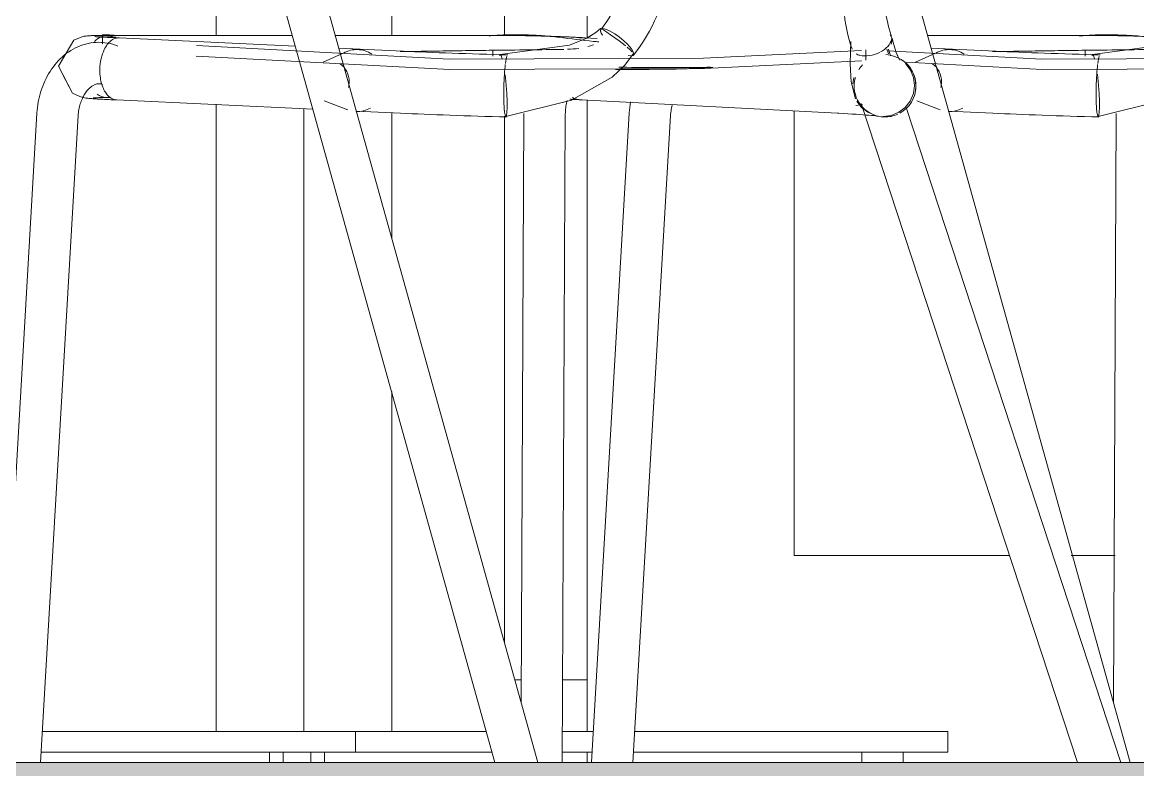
# Model space of a CAD drawing. Header units: inches. Extents: x 21386 to 98813, y -290 to 853.
# Drawn here: x 35778.2 to 35805.14, y -0.17 to 17.87 of the extents above; entities that cross this region are included whole.
import ezdxf

# ---------------------------------------------------------------- set-up
doc = ezdxf.new("R2010")
doc.units = ezdxf.units.IN
doc.header["$MEASUREMENT"] = 0
doc.linetypes.add('Grid Line 1_2_', pattern=[0.875, 0.5, -0.125, 0.125, -0.125])
for name, color, linetype, lineweight in [('A-DOOR', 31, 'Continuous', 13), ('A-FLOR', 192, 'Continuous', 13), ('A-FLOR-LEVL', 51, 'Continuous', 9), ('A-FLOR-PATT', 8, 'Continuous', 25), ('A-GLAZ-CWMG', 51, 'Continuous', 13), ('I-FURN', 30, 'Continuous', 13)]:
    doc.layers.add(name, color=color, linetype=linetype, lineweight=lineweight)

# ---------------------------------------------------------------- blocks, each defined once
blk = doc.blocks.new('Struct_Xcel_Sports Complex_rvt-4-Building Section - East_West looking South')
at = {"layer": 'A-FLOR-PATT', "lineweight": 9}
h = blk.add_hatch(dxfattribs=at)
h.set_pattern_fill('FP_59', color=256, style=0, pattern_type=2)
h.set_pattern_definition([(50, (-87914.36, 98.42), (55.0854, -4.819842), [5.76, -63.36]), (355, (-87914.36, 98.42), (-10.65569, 57.76853), [4.608, -50.688]), (100.451, (-87909.77, 98.02), (44.429468, 52.94866), [4.895, -53.848]), (46.184, (-87914.36, 113.78), (81.96444, -12.71212), [8.64, -95.04]), (96.636, (-87907.53, 112.72), (71.7815, 74.81238), [7.343, -80.772]), (351.184, (-87914.36, 113.78), (71.78195, 74.81243), [6.912, -76.032]), (21, (-87906.68, 109.94), (45.84207, -30.92146), [5.76, -63.36]), (326, (-87906.68, 109.94), (18.687064, 55.691476), [4.608, -50.688]), (71.451, (-87902.86, 107.363), (64.52891, 24.77011), [4.895, -53.848]), (37.5, (-87914.362, 98.42), (0.9338946, 25.566816), [2.534, -47.539, 2.534, -48.922, -50.88]), (37.5, (-87914.362, 98.42), (0.9338946, 25.566816), [-101.53, 2.534, -48.346]), (7.5, (-87914.362, 98.42), (20.20404, 30.291303), [2.534, -26.803, 2.534, -46.387, -19.392]), (7.5, (-87914.362, 98.42), (20.20404, 30.291303), [-78.259, 2.534, -16.858]), (327.5, (-87931.488, 98.42), (40.9977845, -1.7324026), [2.534, -16.666, 2.534, -57.37, -79.488]), (327.5, (-87931.488, 98.42), (40.9977845, -1.7324026), [-79.104, 2.534, -76.954]), (317.5, (-87939.168, 98.42), (44.788883, 7.687839), [2.534, -22.426, 2.534, -37.248, -56.448]), (317.5, (-87939.168, 98.42), (44.788883, 7.687839), [-64.742, 2.534, -53.914])])
h.paths.add_polyline_path([(-26273.39, -6), (-22066.14, -6), (-22066.14, 0), (-26273.39, 0), (-26273.39, -1.696)], flags=0)
at = {"layer": 'A-FLOR', "color": 7}
blk.add_line((-22066.14, 0), (-26273.39, 0), dxfattribs=at)
blk = doc.blocks.new('Falcon 7700 Series Pedestal Base - 36_ Square Top x 30_ - Wheelchair Height-460525-Building Section - East_West looking South')
at = {"layer": 'I-FURN', "color": 8, "lineweight": 9}
for p, q in [((-26189.906, 0.75), (-26182.332, 0.75)), ((-26182.332, 0.25), (-26182.332, 0.75)), ((-26182.332, 0.25), (-26189.935, 0.25)), ((-26184.41, 0.25), (-26184.41, 0)), ((-26183.41, 0), (-26183.41, 0.25))]:
    blk.add_line(p, q, dxfattribs=at)
blk = doc.blocks.new('HermanMiller_Collection_Air-Chair_SideChair_Arms - Arms-V158-Building Section - East_West looking South')
at = {"layer": 'I-FURN', "color": 8, "lineweight": 9}
for p, q in [((-26089.644, 0), (-26095.42, 20.719)), ((-26096.383, 20.451), (-26090.683, 0)), ((-26100.161, 17.565), (-26100.161, 17.347)), ((-26090.502, 17.552), (-26094.55, 17.551)), ((-26088.132, 17.711), (-26088.132, 17.721)), ((-26095.502, 17.296), (-26099.763, 17.496)), ((-26092.89, 17.173), (-26094.465, 17.247)), ((-26088.214, 17.48), (-26088.516, 17.496)), ((-26081.114, 17.342), (-26081.086, 17.42)), ((-26094.275, 17.157), (-26094.83, 16.908)), ((-26090.736, 17.053), (-26090.736, 17.195)), ((-26090.554, 17.091), (-26090.572, 17.066)), ((-26081.725, 16.957), (-26081.725, 17.208)), ((-26081.175, 17.109), (-26081.213, 17.224)), ((-26082.039, 16.387), (-26082.013, 16.537)), ((-26099.969, 16.052), (-26100.059, 16.052)), ((-26099.828, 15.997), (-26095.077, 15.774)), ((-26094.804, 15.972), (-26094.235, 15.754)), ((-26088.6, 15.998), (-26082.412, 15.675)), ((-26081.834, 15.909), (-26076.614, 0)), ((-26101.747, 15.676), (-26102.658, 0.011)), ((-26094.042, 15.726), (-26092.961, 15.675)), ((-26089.983, 15.65), (-26090.053, 1.459)), ((-26089.982, 15.671), (-26089.983, 15.65)), ((-26089.06, 0), (-26088.983, 15.645)), ((-26081.964, 15.858), (-26081.804, 15.885)), ((-26075.561, 0), (-26080.743, 15.793)), ((-26101.657, 0), (-26100.749, 15.618)), ((-26090.682, 0), (-26090.676, 0))]:
    blk.add_line(p, q, dxfattribs=at)
at = {"layer": 'I-FURN', "color": 8, "lineweight": 9, "flags": 128}
for points in [[(-26087.449, 19.197), (-26087.471, 19.09), (-26087.496, 18.983), (-26087.524, 18.877), (-26087.556, 18.771), (-26087.591, 18.667), (-26087.63, 18.563), (-26087.671, 18.461), (-26087.715, 18.361), (-26087.763, 18.262), (-26087.813, 18.166), (-26087.866, 18.071), (-26087.922, 17.979), (-26087.98, 17.889), (-26088.041, 17.802), (-26088.104, 17.718), (-26088.122, 17.694)], [(-26082.054, 17.218), (-26082.092, 17.332), (-26082.127, 17.448), (-26082.157, 17.567), (-26082.184, 17.688), (-26082.207, 17.812), (-26082.227, 17.937), (-26082.243, 18.064), (-26082.255, 18.192), (-26082.264, 18.322), (-26082.269, 18.453), (-26082.271, 18.585), (-26082.269, 18.719), (-26082.264, 18.853), (-26082.255, 18.987), (-26082.243, 19.122), (-26082.239, 19.161)], [(-26087.337, 17.075), (-26087.254, 17.185), (-26087.173, 17.298), (-26087.096, 17.414), (-26087.023, 17.533), (-26086.953, 17.655), (-26086.887, 17.779), (-26086.825, 17.905), (-26086.766, 18.033), (-26086.712, 18.164), (-26086.662, 18.296), (-26086.616, 18.429), (-26086.574, 18.565), (-26086.536, 18.701), (-26086.503, 18.838), (-26086.474, 18.976), (-26086.466, 19.015)], [(-26081.112, 17.551), (-26081.138, 17.631), (-26081.162, 17.714), (-26081.185, 17.8), (-26081.204, 17.889), (-26081.222, 17.981), (-26081.237, 18.076), (-26081.249, 18.174), (-26081.259, 18.274), (-26081.266, 18.376), (-26081.27, 18.48), (-26081.271, 18.585), (-26081.27, 18.692), (-26081.265, 18.801), (-26081.258, 18.91), (-26081.248, 19.02), (-26081.245, 19.052)], [(-26101.228, 16.809), (-26100.855, 17.439), (-26100.677, 17.514), (-26100.602, 17.532), (-26100.558, 17.538), (-26100.526, 17.542), (-26100.5, 17.544), (-26100.477, 17.546), (-26100.454, 17.547), (-26100.432, 17.548), (-26100.409, 17.549), (-26100.385, 17.55), (-26100.36, 17.55), (-26100.334, 17.551), (-26100.306, 17.551), (-26100.278, 17.552), (-26100.248, 17.552), (-26100.217, 17.552), (-26100.184, 17.552), (-26100.15, 17.552), (-26100.115, 17.552), (-26100.079, 17.552), (-26100.055, 17.552)], [(-26100.351, 17.526), (-26100.348, 17.526), (-26100.341, 17.526), (-26100.331, 17.525), (-26100.318, 17.523), (-26100.302, 17.522), (-26100.284, 17.521), (-26100.264, 17.52), (-26100.242, 17.518), (-26100.218, 17.517), (-26100.192, 17.515), (-26100.164, 17.514), (-26100.135, 17.512), (-26100.104, 17.51), (-26100.071, 17.509), (-26100.038, 17.507), (-26100.002, 17.506), (-26099.966, 17.504), (-26099.928, 17.502), (-26099.889, 17.501), (-26099.849, 17.499), (-26099.809, 17.498), (-26099.767, 17.496), (-26099.766, 17.496)], [(-26095.573, 17.551), (-26097.933, 17.55), (-26100.056, 17.552)], [(-26090.554, 17.091), (-26088.885, 17.316), (-26088.467, 17.486), (-26088.244, 17.627), (-26088.134, 17.72)], [(-26088.504, 17.495), (-26088.529, 17.497), (-26088.555, 17.498), (-26088.582, 17.5), (-26088.611, 17.502), (-26088.641, 17.504), (-26088.673, 17.505), (-26088.706, 17.507), (-26088.74, 17.509), (-26088.775, 17.511), (-26088.811, 17.512), (-26088.849, 17.514), (-26088.888, 17.516), (-26088.927, 17.518), (-26088.968, 17.519), (-26089.01, 17.521), (-26089.053, 17.523), (-26089.096, 17.524), (-26089.141, 17.526), (-26089.186, 17.527), (-26089.232, 17.529), (-26089.278, 17.53), (-26089.325, 17.532), (-26089.372, 17.533), (-26089.42, 17.535), (-26089.468, 17.536), (-26089.516, 17.537), (-26089.564, 17.539), (-26089.612, 17.54), (-26089.661, 17.541), (-26089.709, 17.542), (-26089.758, 17.543), (-26089.806, 17.544), (-26089.853, 17.545), (-26089.901, 17.546), (-26089.948, 17.547), (-26089.994, 17.548), (-26090.04, 17.548), (-26090.085, 17.549), (-26090.13, 17.55), (-26090.173, 17.55), (-26090.216, 17.551), (-26090.258, 17.551), (-26090.299, 17.552), (-26090.339, 17.552), (-26090.378, 17.552), (-26090.416, 17.552), (-26090.453, 17.552), (-26090.488, 17.552), (-26090.502, 17.552)], [(-26088.132, 17.721), (-26088.105, 17.711), (-26088.052, 17.681), (-26087.979, 17.633), (-26087.888, 17.57), (-26087.787, 17.498), (-26087.682, 17.42)], [(-26081.086, 17.42), (-26081.092, 17.498), (-26081.132, 17.57)], [(-26100.184, 17.385), (-26100.25, 17.387), (-26100.315, 17.385), (-26100.381, 17.38), (-26100.446, 17.371), (-26100.51, 17.359), (-26100.573, 17.343), (-26100.636, 17.325), (-26100.698, 17.303), (-26100.758, 17.278), (-26100.817, 17.25), (-26100.874, 17.22), (-26100.93, 17.187), (-26100.984, 17.152), (-26101.037, 17.114), (-26101.088, 17.074), (-26101.137, 17.031), (-26101.185, 16.987), (-26101.23, 16.941), (-26101.274, 16.893), (-26101.316, 16.843), (-26101.356, 16.791), (-26101.394, 16.738), (-26101.43, 16.684), (-26101.464, 16.628), (-26101.497, 16.571), (-26101.527, 16.513), (-26101.556, 16.453), (-26101.583, 16.393), (-26101.607, 16.332), (-26101.63, 16.269), (-26101.651, 16.206), (-26101.67, 16.143), (-26101.687, 16.078), (-26101.702, 16.013), (-26101.715, 15.948), (-26101.726, 15.882), (-26101.735, 15.815), (-26101.742, 15.749), (-26101.747, 15.682), (-26101.747, 15.676)], [(-26099.791, 17.298), (-26099.852, 17.321), (-26099.914, 17.34), (-26099.978, 17.356), (-26100.042, 17.369), (-26100.107, 17.378), (-26100.172, 17.384), (-26100.184, 17.385)], [(-26097.894, 17.307), (-26091.78, 16.983), (-26085.647, 17.005), (-26081.83, 17.193)], [(-26087.682, 17.42), (-26087.581, 17.342), (-26087.531, 17.302)], [(-26087.491, 17.27), (-26087.417, 17.207), (-26087.365, 17.159)], [(-26081.971, 16.024), (-26082.08, 16.433), (-26082.101, 16.858), (-26082.094, 17.166), (-26082.082, 17.406)], [(-26080.901, 16.955), (-26080.911, 16.971), (-26080.95, 17.046), (-26080.988, 17.139), (-26081.049, 17.328), (-26081.089, 17.486)], [(-26097.898, 17.056), (-26091.77, 16.732), (-26085.622, 16.755), (-26081.829, 16.943)], [(-26092.89, 17.173), (-26092.758, 17.167), (-26092.621, 17.161), (-26092.48, 17.155), (-26092.334, 17.149), (-26092.185, 17.143), (-26092.032, 17.137), (-26091.875, 17.132), (-26091.716, 17.126), (-26091.553, 17.12), (-26091.388, 17.115), (-26091.221, 17.109), (-26091.052, 17.104), (-26090.88, 17.098), (-26090.708, 17.093), (-26090.534, 17.088), (-26090.374, 17.084)], [(-26090.506, 16.991), (-26090.531, 17.066), (-26090.554, 17.091)], [(-26090.423, 15.597), (-26088.834, 15.991), (-26087.851, 16.544), (-26087.549, 16.833), (-26087.334, 17.12)], [(-26081.056, 17.056), (-26081.129, 17.074), (-26081.186, 17.084), (-26081.239, 17.092)], [(-26101.228, 16.809), (-26100.886, 16.16), (-26100.712, 16.077), (-26100.638, 16.056), (-26100.594, 16.047), (-26100.563, 16.042), (-26100.538, 16.038), (-26100.514, 16.035), (-26100.492, 16.033), (-26100.469, 16.031), (-26100.446, 16.029), (-26100.422, 16.027), (-26100.398, 16.025), (-26100.371, 16.023), (-26100.344, 16.022), (-26100.316, 16.02), (-26100.286, 16.018), (-26100.255, 16.016), (-26100.222, 16.014), (-26100.188, 16.013), (-26100.153, 16.011), (-26100.117, 16.009), (-26100.08, 16.008), (-26100.041, 16.006), (-26100.001, 16.004), (-26099.961, 16.002), (-26099.919, 16.001), (-26099.877, 15.999), (-26099.833, 15.998), (-26099.826, 15.997)], [(-26080.762, 16.872), (-26080.645, 16.717), (-26080.572, 16.537), (-26080.548, 16.344)], [(-26090.411, 16.344), (-26090.43, 16.537), (-26090.44, 16.616)], [(-26100.749, 15.618), (-26100.746, 15.655), (-26100.743, 15.692), (-26100.738, 15.729), (-26100.732, 15.765), (-26100.725, 15.801), (-26100.717, 15.836), (-26100.708, 15.871), (-26100.698, 15.905), (-26100.687, 15.938), (-26100.675, 15.97), (-26100.663, 16.002), (-26100.649, 16.032), (-26100.635, 16.061), (-26100.62, 16.09), (-26100.605, 16.117), (-26100.589, 16.142), (-26100.573, 16.167), (-26100.557, 16.19), (-26100.54, 16.212), (-26100.523, 16.233), (-26100.505, 16.252), (-26100.488, 16.269), (-26100.471, 16.286), (-26100.454, 16.3), (-26100.437, 16.314), (-26100.42, 16.326), (-26100.403, 16.337), (-26100.387, 16.347), (-26100.372, 16.355), (-26100.356, 16.362), (-26100.342, 16.368), (-26100.327, 16.373), (-26100.314, 16.378), (-26100.3, 16.381), (-26100.287, 16.383), (-26100.274, 16.385), (-26100.262, 16.386), (-26100.25, 16.387), (-26100.238, 16.386), (-26100.237, 16.386)], [(-26100.237, 16.386), (-26100.225, 16.385), (-26100.212, 16.384), (-26100.2, 16.381), (-26100.188, 16.378), (-26100.175, 16.375), (-26100.162, 16.37), (-26100.16, 16.369)], [(-26090.424, 15.597), (-26090.406, 15.622), (-26090.393, 15.697), (-26090.387, 15.816), (-26090.389, 15.97), (-26090.396, 16.151), (-26090.411, 16.344)], [(-26080.548, 16.344), (-26080.576, 16.151), (-26080.652, 15.97), (-26080.772, 15.816), (-26080.927, 15.697), (-26081.108, 15.622), (-26081.301, 15.597)], [(-26100.387, 16.048), (-26100.385, 16.049), (-26100.378, 16.049), (-26100.368, 16.049), (-26100.355, 16.05), (-26100.339, 16.05), (-26100.321, 16.051), (-26100.3, 16.051), (-26100.278, 16.051), (-26100.254, 16.052), (-26100.228, 16.052), (-26100.2, 16.052), (-26100.171, 16.052), (-26100.14, 16.052), (-26100.107, 16.052), (-26100.073, 16.052), (-26100.06, 16.052)], [(-26088.938, 15.986), (-26088.947, 15.952), (-26088.955, 15.918), (-26088.961, 15.882), (-26088.967, 15.846), (-26088.972, 15.809), (-26088.976, 15.772), (-26088.979, 15.734), (-26088.982, 15.696), (-26088.983, 15.658), (-26088.983, 15.645)], [(-26088.613, 15.999), (-26088.63, 16), (-26088.65, 16.001), (-26088.671, 16.003), (-26088.695, 16.004), (-26088.72, 16.006), (-26088.747, 16.007), (-26088.776, 16.009), (-26088.806, 16.01), (-26088.838, 16.012), (-26088.872, 16.014)], [(-26081.494, 15.622), (-26081.673, 15.697), (-26081.826, 15.816), (-26081.944, 15.97)], [(-26092.961, 15.675), (-26092.826, 15.669), (-26092.686, 15.663), (-26092.543, 15.657), (-26092.395, 15.65), (-26092.244, 15.644), (-26092.089, 15.638), (-26091.93, 15.633), (-26091.769, 15.627), (-26091.605, 15.621), (-26091.438, 15.615), (-26091.269, 15.61), (-26091.098, 15.604), (-26090.925, 15.599), (-26090.751, 15.594), (-26090.576, 15.589), (-26090.415, 15.585)], [(-26081.426, 15.604), (-26081.435, 15.605), (-26081.458, 15.608), (-26081.492, 15.612), (-26081.536, 15.617), (-26081.588, 15.622), (-26081.648, 15.627), (-26081.716, 15.632), (-26081.79, 15.638), (-26081.872, 15.644), (-26081.96, 15.649), (-26082.054, 15.655), (-26082.155, 15.661), (-26082.261, 15.667), (-26082.373, 15.673), (-26082.412, 15.675)]]:
    blk.add_lwpolyline(points, dxfattribs=at)
at = {"layer": 'I-FURN', "color": 8, "lineweight": 9}
for centre, major_axis, ratio, start_param, end_param in [((-26087.73, 17.385), (-0.393, 0.31), 0.26753, 5.651962, 6.960959), ((-26087.73, 17.385), (-0.393, 0.31), 0.26753, 4.081166, 5.651962), ((-26081.583, 17.385), (0.471, 0.167), 0.596783, 6.229363, 6.283185), ((-26083.757, 101.858), (0, 84.692), 0.707107, 3.05175, 3.065619), ((-26087.73, 17.385), (-0.393, 0.31), 0.26753, 2.51037, 4.081166), ((-26081.583, 17.385), (0.471, 0.167), 0.596783, 4.962112, 5.443965), ((-26081.583, 17.385), (0.471, 0.167), 0.596783, 5.443965, 5.967563), ((-26094.015, 16.463), (-0.021, 0.75), 0.90616, 6.224803, 6.748402), ((-26094.015, 16.463), (-0.021, 0.75), 0.90616, 5.701205, 6.224803), ((-26090.395, 16.334), (0.02, 0.75), 0.096081, 0.286594, 0.768007), ((-26081.583, 17.385), (0.471, 0.167), 0.596783, 3.611369, 3.873168), ((-26081.583, 17.385), (0.471, 0.167), 0.596783, 3.873168, 4.920366), ((-26081.259, 16.334), (0.202, 0.722), 0.995009, 4.962286, 6.283185), ((-26094.657, 16.444), (-0.014, 0.5), 0.90616, 4.654007, 5.701205), ((-26090.395, 16.334), (0.02, 0.75), 0.096081, 0.810193, 1.595591), ((-26081.259, 16.334), (0.202, 0.722), 0.995009, 1.097267, 1.297094), ((-26081.259, 16.334), (0.202, 0.722), 0.995009, 1.568307, 1.820693), ((-26094.657, 16.444), (-0.014, 0.5), 0.90616, 4.392208, 4.654007), ((-26090.395, 16.334), (0.02, 0.75), 0.096081, 1.595591, 3.166388), ((-26081.259, 16.334), (0.202, 0.722), 0.995009, 1.820693, 3.391489), ((-26081.259, 16.334), (0.202, 0.722), 0.995009, 3.915088, 4.962286), ((-26094.015, 16.463), (-0.021, 0.75), 0.90616, 3.083211, 3.34501), ((-26094.015, 16.463), (-0.021, 0.75), 0.90616, 3.358196, 3.60681), ((-26081.259, 16.334), (0.202, 0.722), 0.995009, 3.391489, 3.840767), ((-26090.395, 16.334), (0.02, 0.75), 0.096081, 3.166388, 3.428187)]:
    blk.add_ellipse(centre, major_axis=major_axis, ratio=ratio, start_param=start_param, end_param=end_param, dxfattribs=at)
for points in [[(-26100.356, 17.405), (-26100.311, 17.455), (-26100.208, 17.532), (-26100.095, 17.555), (-26100.039, 17.552)], [(-26099.745, 17.55), (-26099.842, 17.557), (-26100.009, 17.568), (-26100.154, 17.572), (-26100.175, 17.562), (-26100.071, 17.541), (-26099.927, 17.521), (-26099.84, 17.51)], [(-26100.039, 17.552), (-26100.001, 17.55), (-26099.964, 17.541), (-26099.927, 17.527)], [(-26090.76, 17.548), (-26090.781, 17.546), (-26090.802, 17.545), (-26090.823, 17.543)], [(-26088.54, 17.496), (-26088.571, 17.497), (-26088.602, 17.494), (-26088.633, 17.489)], [(-26088.44, 17.286), (-26088.394, 17.297), (-26088.348, 17.311), (-26088.302, 17.326)], [(-26088.172, 17.396), (-26088.216, 17.401), (-26088.259, 17.405), (-26088.303, 17.41)], [(-26088.928, 17.218), (-26088.836, 17.222), (-26088.744, 17.228), (-26088.654, 17.241)], [(-26087.693, 16.784), (-26087.623, 16.785), (-26087.559, 16.784), (-26087.505, 16.784)], [(-26087.505, 16.784), (-26087.187, 16.779), (-26086.552, 16.774), (-26085.917, 16.779), (-26085.6, 16.783)], [(-26085.6, 16.783), (-26085.549, 16.784), (-26085.464, 16.784), (-26085.406, 16.782), (-26085.426, 16.777), (-26085.52, 16.771), (-26085.676, 16.763), (-26085.877, 16.755), (-26086.097, 16.748), (-26086.311, 16.742), (-26086.432, 16.74), (-26086.484, 16.739)], [(-26100.076, 16.053), (-26100.15, 16.057), (-26100.225, 16.086), (-26100.292, 16.138)], [(-26100.059, 16.052), (-26100.065, 16.052), (-26100.07, 16.052), (-26100.076, 16.053)]]:
    blk.add_open_spline(points, degree=3, dxfattribs=at)
for points, knots in [([(-26089.13, 17.508), (-26089.26, 17.525), (-26089.588, 17.553), (-26090.095, 17.571), (-26090.499, 17.566), (-26090.684, 17.555), (-26090.76, 17.548)], [-1, -1, -1, -1, -0.7, -0.4, -0.2, 0, 0, 0, 0]), ([(-26099.777, 17.496), (-26099.839, 17.495), (-26099.968, 17.444), (-26100.116, 17.246), (-26100.203, 16.995), (-26100.224, 16.826), (-26100.226, 16.742)], [0, 0, 0, 0, 0.285714, 0.571429, 0.785714, 1, 1, 1, 1]), ([(-26092.972, 17.162), (-26092.855, 17.164), (-26092.549, 17.169), (-26092.025, 17.177), (-26091.395, 17.186), (-26090.957, 17.192), (-26090.736, 17.195)], [-0.9122223, -0.9122223, -0.9122223, -0.9122223, -0.75, -0.5, -0.25, 0, 0, 0, 0]), ([(-26090.736, 17.195), (-26090.451, 17.198), (-26089.878, 17.205), (-26089.301, 17.212), (-26089.015, 17.215)], [-1, -1, -1, -1, -0.5, -0.0039032, -0.0039032, -0.0039032, -0.0039032]), ([(-26100.226, 16.742), (-26100.229, 16.629), (-26100.204, 16.404), (-26100.095, 16.158), (-26099.955, 16.023), (-26099.861, 15.997), (-26099.814, 15.997)], [0, 0, 0, 0, 0.285714, 0.571429, 0.785714, 1, 1, 1, 1]), ([(-26086.484, 16.739), (-26086.801, 16.735), (-26087.229, 16.732), (-26087.657, 16.733), (-26087.768, 16.733)], [-1, -1, -1, -1, -0.5, -0.3259652, -0.3259652, -0.3259652, -0.3259652]), ([(-26088.806, 16.05), (-26088.785, 16.04), (-26088.711, 16.01), (-26088.632, 15.998), (-26088.577, 15.997)], [0.7641359, 0.7641359, 0.7641359, 0.7641359, 0.8333333, 1, 1, 1, 1])]:
    blk.add_open_spline(points, degree=3, knots=knots, dxfattribs=at)
blk = doc.blocks.new('HermanMiller_Collection_Air-Chair_SideChair_Arms - Arms-V160-Building Section - East_West looking South')
at = {"layer": 'I-FURN', "color": 8, "lineweight": 9}
for p, q in [((-26078.344, 27.627), (-26078.342, 27.605)), ((-26087.003, 27.238), (-26087.147, 27.228)), ((-26095.638, 27.021), (-26095.783, 27)), ((-26088.577, 27.102), (-26088.783, 27.08)), ((-26093.907, 26.363), (-26093.562, 26.423)), ((-26086.63, 24.655), (-26086.655, 24.529)), ((-26080.944, 22.717), (-26080.748, 24.256)), ((-26080.724, 24.353), (-26080.741, 24.228)), ((-26096.675, 24.042), (-26096.652, 24.025)), ((-26096.173, 22.742), (-26096.652, 24.025)), ((-26097.59, 23.678), (-26097.109, 22.392)), ((-26097.567, 23.661), (-26097.59, 23.678)), ((-26081.152, 20.671), (-26080.958, 22.606)), ((-26100.161, 17.563), (-26100.161, 17.459)), ((-26095.573, 17.551), (-26097.891, 17.55)), ((-26092.841, 17.552), (-26094.55, 17.551)), ((-26088.132, 17.721), (-26088.132, 17.711)), ((-26088.105, 17.711), (-26088.132, 17.721)), ((-26081.112, 17.551), (-26081.138, 17.631)), ((-26081.086, 17.42), (-26081.114, 17.342)), ((-26081.056, 17.056), (-26081.129, 17.074)), ((-26080.645, 16.717), (-26080.736, 16.844)), ((-26090.423, 15.597), (-26090.063, 15.686)), ((-26089.982, 15.671), (-26089.983, 15.65)), ((-26081.964, 15.858), (-26081.855, 15.877)), ((-26090.406, 15.622), (-26090.424, 15.597)), ((-26090.683, 0), (-26090.682, 0))]:
    blk.add_line(p, q, dxfattribs=at)
at = {"layer": 'I-FURN', "color": 8, "lineweight": 9, "flags": 128}
for points in [[(-26079.257, 28.25), (-26079.725, 28.28), (-26080.222, 28.306), (-26080.747, 28.326), (-26081.297, 28.34), (-26081.874, 28.35), (-26082.476, 28.353), (-26083.102, 28.352), (-26083.75, 28.345), (-26084.421, 28.332), (-26085.114, 28.314), (-26085.826, 28.291), (-26086.557, 28.263), (-26086.834, 28.251)], [(-26094.08, 27.348), (-26093.729, 27.409), (-26093.371, 27.468), (-26093.006, 27.527), (-26092.634, 27.585), (-26092.256, 27.642), (-26091.874, 27.698), (-26091.486, 27.753), (-26091.095, 27.806), (-26090.7, 27.858), (-26090.302, 27.909), (-26089.902, 27.958), (-26089.501, 28.005), (-26089.098, 28.051), (-26088.959, 28.066)], [(-26086.835, 28.251), (-26087.031, 28.238), (-26087.229, 28.224), (-26087.43, 28.209), (-26087.633, 28.193), (-26087.838, 28.176), (-26088.045, 28.158), (-26088.254, 28.139), (-26088.463, 28.118), (-26088.673, 28.097), (-26088.883, 28.075)], [(-26078.344, 27.627), (-26078.4, 27.817), (-26078.494, 27.954), (-26078.593, 28.041), (-26078.684, 28.098), (-26078.77, 28.137), (-26078.852, 28.167), (-26078.936, 28.191), (-26079.022, 28.211), (-26079.111, 28.228)], [(-26078.342, 27.605), (-26078.364, 27.389), (-26078.439, 27.218), (-26078.534, 27.092), (-26078.636, 26.996), (-26078.744, 26.915), (-26078.859, 26.843), (-26078.983, 26.776), (-26079.118, 26.712), (-26079.265, 26.648), (-26079.424, 26.586), (-26079.596, 26.523), (-26079.781, 26.461), (-26079.857, 26.437)], [(-26095.739, 27.012), (-26095.558, 27.054), (-26095.369, 27.096), (-26095.174, 27.138), (-26094.971, 27.18), (-26094.762, 27.222), (-26094.546, 27.263), (-26094.324, 27.304), (-26094.097, 27.345), (-26094.08, 27.348)], [(-26087.183, 27.225), (-26087.361, 27.212), (-26087.533, 27.198)], [(-26095.783, 27), (-26095.95, 26.968), (-26096.115, 26.926), (-26096.278, 26.874)], [(-26089.275, 27.025), (-26088.987, 27.057), (-26088.85, 27.072)], [(-26087.559, 27.196), (-26087.76, 27.179), (-26087.962, 27.162), (-26088.166, 27.143)], [(-26086.978, 26.991), (-26086.931, 26.918), (-26086.885, 26.842)], [(-26096.306, 26.864), (-26096.439, 26.814), (-26096.596, 26.744), (-26096.75, 26.666), (-26096.878, 26.592)], [(-26092.764, 26.553), (-26092.482, 26.597), (-26092.11, 26.653), (-26091.92, 26.681)], [(-26090.962, 26.815), (-26090.571, 26.867), (-26090.212, 26.912)], [(-26097.008, 26.504), (-26097.069, 26.455), (-26097.128, 26.402), (-26097.185, 26.348), (-26097.239, 26.29), (-26097.29, 26.23), (-26097.339, 26.167), (-26097.385, 26.102), (-26097.429, 26.036), (-26097.47, 25.967), (-26097.508, 25.896), (-26097.544, 25.824), (-26097.577, 25.75), (-26097.608, 25.675), (-26097.636, 25.598), (-26097.661, 25.52), (-26097.684, 25.441), (-26097.704, 25.361), (-26097.722, 25.28), (-26097.737, 25.197), (-26097.75, 25.115), (-26097.76, 25.031), (-26097.768, 24.947), (-26097.773, 24.863), (-26097.776, 24.778), (-26097.777, 24.693), (-26097.774, 24.607), (-26097.77, 24.522), (-26097.763, 24.437), (-26097.754, 24.352), (-26097.742, 24.267), (-26097.728, 24.182), (-26097.711, 24.098), (-26097.692, 24.015), (-26097.671, 23.932), (-26097.647, 23.85), (-26097.622, 23.768), (-26097.594, 23.688), (-26097.59, 23.678)], [(-26095.443, 26.054), (-26095.335, 26.079), (-26095.155, 26.119), (-26094.967, 26.16), (-26094.772, 26.2), (-26094.57, 26.24), (-26094.361, 26.281), (-26094.145, 26.321), (-26093.924, 26.36)], [(-26086.668, 26.299), (-26086.642, 26.196), (-26086.619, 26.091), (-26086.6, 25.982), (-26086.584, 25.87), (-26086.572, 25.756), (-26086.564, 25.64), (-26086.559, 25.521), (-26086.558, 25.401), (-26086.56, 25.279), (-26086.567, 25.156), (-26086.577, 25.032)], [(-26079.921, 26.371), (-26079.991, 26.27), (-26080.06, 26.164), (-26080.126, 26.056), (-26080.189, 25.944), (-26080.25, 25.831), (-26080.308, 25.715), (-26080.362, 25.597), (-26080.414, 25.477), (-26080.462, 25.355), (-26080.508, 25.233), (-26080.549, 25.109), (-26080.58, 25.009)], [(-26096.652, 24.025), (-26096.671, 24.078), (-26096.688, 24.132), (-26096.704, 24.186), (-26096.718, 24.242), (-26096.731, 24.298), (-26096.742, 24.354), (-26096.752, 24.411), (-26096.76, 24.468), (-26096.767, 24.525), (-26096.772, 24.582), (-26096.775, 24.639), (-26096.777, 24.696), (-26096.777, 24.752), (-26096.775, 24.808), (-26096.772, 24.863), (-26096.767, 24.917), (-26096.76, 24.971), (-26096.753, 25.023), (-26096.743, 25.074), (-26096.733, 25.124), (-26096.72, 25.173), (-26096.707, 25.22), (-26096.692, 25.266), (-26096.676, 25.31), (-26096.66, 25.352), (-26096.642, 25.393), (-26096.623, 25.431), (-26096.603, 25.468), (-26096.583, 25.502), (-26096.562, 25.535), (-26096.54, 25.565), (-26096.519, 25.594), (-26096.496, 25.62), (-26096.474, 25.644), (-26096.452, 25.666), (-26096.429, 25.686), (-26096.407, 25.704), (-26096.384, 25.721), (-26096.362, 25.735)], [(-26086.68, 24.486), (-26087.023, 22.535), (-26087.282, 20.78)], [(-26096.652, 24.025), (-26096.652, 24.024), (-26096.661, 23.995)], [(-26097.59, 23.678), (-26097.59, 23.679), (-26097.581, 23.708)], [(-26095.409, 20.698), (-26095.629, 21.355), (-26095.868, 22.009), (-26096.126, 22.66), (-26096.195, 22.826)], [(-26087.282, 20.78), (-26087.371, 20.034), (-26087.44, 19.284), (-26087.454, 19.086)], [(-26081.237, 19.041), (-26081.212, 19.763), (-26081.167, 20.482), (-26081.152, 20.671)], [(-26087.449, 19.197), (-26087.471, 19.09), (-26087.496, 18.983), (-26087.524, 18.877), (-26087.533, 18.848)], [(-26081.204, 17.889), (-26081.222, 17.981), (-26081.237, 18.076), (-26081.249, 18.174), (-26081.259, 18.274), (-26081.266, 18.376), (-26081.27, 18.48), (-26081.271, 18.585), (-26081.27, 18.692), (-26081.265, 18.801), (-26081.258, 18.91), (-26081.248, 19.02), (-26081.245, 19.052)], [(-26087.556, 18.771), (-26087.591, 18.667), (-26087.63, 18.563), (-26087.671, 18.461), (-26087.715, 18.361), (-26087.763, 18.262), (-26087.813, 18.166), (-26087.866, 18.071), (-26087.922, 17.979), (-26087.98, 17.889), (-26088.041, 17.802), (-26088.104, 17.718), (-26088.122, 17.694)], [(-26101.228, 16.809), (-26100.855, 17.439), (-26100.677, 17.514), (-26100.602, 17.532), (-26100.558, 17.538), (-26100.526, 17.542), (-26100.5, 17.544), (-26100.477, 17.546), (-26100.454, 17.547), (-26100.432, 17.548), (-26100.409, 17.549), (-26100.385, 17.55), (-26100.36, 17.55), (-26100.334, 17.551), (-26100.306, 17.551), (-26100.278, 17.552), (-26100.248, 17.552), (-26100.217, 17.552), (-26100.184, 17.552), (-26100.15, 17.552), (-26100.115, 17.552), (-26100.105, 17.552)], [(-26100.351, 17.526), (-26100.348, 17.526), (-26100.341, 17.526), (-26100.331, 17.525), (-26100.318, 17.523), (-26100.302, 17.522), (-26100.284, 17.521), (-26100.264, 17.52), (-26100.242, 17.518)], [(-26088.555, 17.498), (-26088.583, 17.5), (-26088.611, 17.502), (-26088.642, 17.504), (-26088.673, 17.505), (-26088.706, 17.507), (-26088.74, 17.509), (-26088.775, 17.511), (-26088.811, 17.512), (-26088.849, 17.514), (-26088.888, 17.516), (-26088.928, 17.518), (-26088.968, 17.519), (-26089.01, 17.521), (-26089.053, 17.523), (-26089.097, 17.524), (-26089.141, 17.526), (-26089.186, 17.527), (-26089.232, 17.529), (-26089.278, 17.53), (-26089.325, 17.532), (-26089.372, 17.533), (-26089.42, 17.535), (-26089.468, 17.536), (-26089.516, 17.537), (-26089.564, 17.539), (-26089.613, 17.54), (-26089.661, 17.541), (-26089.709, 17.542), (-26089.758, 17.543), (-26089.806, 17.544), (-26089.853, 17.545), (-26089.901, 17.546), (-26089.948, 17.547)], [(-26088.458, 17.492), (-26088.244, 17.627), (-26088.134, 17.72)], [(-26081.132, 17.57), (-26081.092, 17.498), (-26081.086, 17.42)], [(-26080.953, 17.053), (-26080.988, 17.139), (-26081.049, 17.328), (-26081.089, 17.486)], [(-26101.088, 17.074), (-26101.137, 17.031), (-26101.185, 16.987), (-26101.23, 16.941), (-26101.274, 16.893), (-26101.316, 16.843), (-26101.356, 16.791), (-26101.394, 16.738), (-26101.43, 16.684), (-26101.464, 16.628), (-26101.497, 16.571), (-26101.527, 16.513), (-26101.556, 16.453), (-26101.583, 16.393), (-26101.607, 16.332), (-26101.63, 16.269), (-26101.651, 16.206), (-26101.67, 16.143), (-26101.687, 16.078), (-26101.702, 16.013), (-26101.715, 15.948), (-26101.726, 15.882), (-26101.735, 15.815), (-26101.742, 15.749), (-26101.747, 15.682), (-26101.747, 15.676)], [(-26101.126, 16.615), (-26100.886, 16.16), (-26100.712, 16.077), (-26100.638, 16.056), (-26100.594, 16.047), (-26100.563, 16.042), (-26100.538, 16.038), (-26100.514, 16.035), (-26100.492, 16.033), (-26100.469, 16.031), (-26100.446, 16.029), (-26100.422, 16.027), (-26100.398, 16.025), (-26100.371, 16.023), (-26100.344, 16.022), (-26100.316, 16.02), (-26100.286, 16.018), (-26100.255, 16.016), (-26100.222, 16.014), (-26100.188, 16.013), (-26100.153, 16.011), (-26100.117, 16.009), (-26100.08, 16.008), (-26100.041, 16.006), (-26100.001, 16.004), (-26099.961, 16.002), (-26099.919, 16.001)], [(-26100.749, 15.618), (-26100.746, 15.655), (-26100.743, 15.692), (-26100.738, 15.729), (-26100.732, 15.765), (-26100.725, 15.801), (-26100.717, 15.836), (-26100.708, 15.871), (-26100.698, 15.905), (-26100.687, 15.938), (-26100.675, 15.97), (-26100.663, 16.002), (-26100.649, 16.032), (-26100.635, 16.061), (-26100.62, 16.09), (-26100.605, 16.117), (-26100.589, 16.142), (-26100.573, 16.167), (-26100.557, 16.19)], [(-26100.387, 16.048), (-26100.385, 16.049), (-26100.378, 16.049), (-26100.368, 16.049), (-26100.355, 16.05), (-26100.339, 16.05), (-26100.321, 16.051), (-26100.3, 16.051), (-26100.278, 16.051), (-26100.254, 16.052), (-26100.228, 16.052), (-26100.2, 16.052), (-26100.171, 16.052), (-26100.14, 16.052), (-26100.107, 16.052)], [(-26089.05, 15.938), (-26088.834, 15.991), (-26088.812, 16.004)], [(-26088.938, 15.986), (-26088.947, 15.952), (-26088.955, 15.918), (-26088.961, 15.882), (-26088.967, 15.846), (-26088.972, 15.809), (-26088.976, 15.772), (-26088.979, 15.734), (-26088.982, 15.696), (-26088.983, 15.658), (-26088.983, 15.645)], [(-26088.748, 16.007), (-26088.776, 16.009), (-26088.807, 16.01), (-26088.839, 16.012), (-26088.872, 16.014)], [(-26088.63, 16), (-26088.631, 16), (-26088.65, 16.001), (-26088.672, 16.003), (-26088.69, 16.004)], [(-26092.961, 15.675), (-26092.826, 15.669), (-26092.686, 15.663), (-26092.543, 15.657), (-26092.395, 15.65), (-26092.244, 15.644), (-26092.089, 15.638), (-26091.93, 15.633), (-26091.769, 15.627), (-26091.605, 15.621), (-26091.438, 15.615), (-26091.269, 15.61), (-26091.098, 15.604), (-26090.925, 15.599), (-26090.751, 15.594), (-26090.576, 15.589), (-26090.415, 15.585)], [(-26081.716, 15.632), (-26081.79, 15.638), (-26081.872, 15.644), (-26081.96, 15.649), (-26082.054, 15.655), (-26082.155, 15.661), (-26082.261, 15.667), (-26082.373, 15.673)]]:
    blk.add_lwpolyline(points, dxfattribs=at)
at = {"layer": 'I-FURN', "color": 8, "lineweight": 9}
for centre, major_axis, ratio, start_param, end_param in [((-26087.079, 27.793), (0.282, 0.413), 0.716528, 0.447546, 0.709345), ((-26079.102, 27.793), (-0.241, 0.438), 0.575844, 5.968793, 6.230592), ((-26095.623, 26.525), (-0.116, 0.486), 0.74611, 0, 0.096646), ((-26095.581, 26.524), (-0.057, 0.497), 0.711436, 3.176288, 3.438088), ((-26086.189, 24.392), (-0.491, 0.093), 0.137076, 6.030341, 6.283185), ((-26081.237, 24.285), (-0.497, 0.057), 0.234229, 3.141593, 3.144319), ((-26096.656, 22.632), (0.461, 0.194), 0.144221, 6.220526, 6.482325), ((-26096.641, 22.567), (0.468, 0.175), 0.191458, 3.129558, 3.141593), ((-26081.737, 19.052), (-0.5, 0.01), 0.069551, 3.143411, 3.405211), ((-26081.737, 19.052), (-0.5, 0.01), 0.069551, 2.881612, 3.141593), ((-26081.742, 19.106), (-0.497, 0.055), 0.180952, 3.012775, 3.274575), ((-26087.73, 17.385), (-0.393, 0.31), 0.26753, 0.154175, 0.415975), ((-26081.583, 17.385), (0.471, 0.167), 0.596783, 6.229363, 6.283185), ((-26081.259, 16.334), (0.202, 0.722), 0.995009, 4.962286, 6.009483), ((-26081.259, 16.334), (0.202, 0.722), 0.995009, 4.438687, 4.962286), ((-26090.395, 16.334), (0.02, 0.75), 0.096081, 2.904588, 3.166388), ((-26090.395, 16.334), (0.02, 0.75), 0.096081, 3.166388, 3.428187)]:
    blk.add_ellipse(centre, major_axis=major_axis, ratio=ratio, start_param=start_param, end_param=end_param, dxfattribs=at)
for points in [[(-26086.835, 28.251), (-26086.835, 28.251), (-26086.834, 28.251), (-26086.834, 28.251)], [(-26079.351, 28.245), (-26079.32, 28.25), (-26079.288, 28.252), (-26079.256, 28.25)], [(-26090.487, 17.566), (-26090.383, 17.569), (-26090.153, 17.572), (-26089.779, 17.562), (-26089.419, 17.541), (-26089.216, 17.521), (-26089.13, 17.51)], [(-26088.63, 17.489), (-26088.6, 17.494), (-26088.57, 17.496), (-26088.54, 17.496)], [(-26088.717, 16.017), (-26088.751, 16.027), (-26088.785, 16.04), (-26088.818, 16.056)], [(-26088.63, 16), (-26088.634, 16.001), (-26088.639, 16.001), (-26088.643, 16.002)]]:
    blk.add_open_spline(points, degree=3, dxfattribs=at)
blk.add_open_spline([(-26100.154, 17.558), (-26100.168, 17.563), (-26100.153, 17.57), (-26100.023, 17.567), (-26099.876, 17.557), (-26099.808, 17.552)], degree=3, knots=[-0.6, -0.6, -0.6, -0.6, -0.4, -0.2, -0.0471349, -0.0471349, -0.0471349, -0.0471349], dxfattribs=at)
blk = doc.blocks.new('Falcon 7700 Series Pedestal Base - 36_ Square Top x 30_ - Wheelchair Height-V165-Building Section - East_West looking South')
at = {"layer": 'I-FURN', "color": 8, "lineweight": 9}
for p, q in [((-26093.176, 17.548), (-26093.176, 26.484)), ((-26097.419, 17.542), (-26097.419, 23.264)), ((-26097.419, 0.75), (-26097.419, 15.896)), ((-26095.297, 15.785), (-26095.297, 0.75)), ((-26093.176, 12.667), (-26093.176, 15.686)), ((-26093.176, 0.75), (-26093.176, 8.96)), ((-26094.049, 0.75), (-26090.89, 0.75)), ((-26089.057, 0.75), (-26088.304, 0.75)), ((-26087.315, 0.75), (-26079.741, 0.75)), ((-26079.741, 0.25), (-26079.741, 0.75)), ((-26095.797, 0.25), (-26095.797, 0)), ((-26095.797, 0.25), (-26095.797, 0)), ((-26094.797, 0), (-26094.797, 0.25)), ((-26094.797, 0), (-26094.797, 0.25)), ((-26090.751, 0.25), (-26094.049, 0.25)), ((-26088.334, 0.25), (-26089.06, 0.25)), ((-26079.741, 0.25), (-26087.344, 0.25)), ((-26081.819, 0.25), (-26081.819, 0)), ((-26080.819, 0), (-26080.819, 0.25))]:
    blk.add_line(p, q, dxfattribs=at)
blk = doc.blocks.new('HermanMiller_Collection_Air-Chair_SideChair_Arms - Arms-V166-Building Section - East_West looking South')
at = {"layer": 'I-FURN', "color": 8, "lineweight": 9}
for p, q in [((-26075.336, 0), (-26081.111, 20.719)), ((-26076.193, 17.552), (-26080.241, 17.551)), ((-26078.582, 17.173), (-26080.157, 17.247)), ((-26081.175, 17.224), (-26081.13, 17.061)), ((-26079.966, 17.157), (-26080.522, 16.908)), ((-26076.427, 17.053), (-26076.427, 17.195)), ((-26076.245, 17.091), (-26076.263, 17.066)), ((-26080.495, 15.972), (-26079.927, 15.754)), ((-26087.439, 15.676), (-26088.349, 0.011)), ((-26079.733, 15.726), (-26078.652, 15.675)), ((-26075.674, 15.65), (-26075.744, 1.459)), ((-26075.674, 15.671), (-26075.674, 15.65)), ((-26087.348, 0), (-26086.441, 15.618))]:
    blk.add_line(p, q, dxfattribs=at)
at = {"layer": 'I-FURN', "color": 8, "lineweight": 9, "flags": 128}
for points in [[(-26076.246, 17.091), (-26074.577, 17.316), (-26074.159, 17.486), (-26073.935, 17.627), (-26073.826, 17.72)], [(-26075.111, 17.535), (-26075.159, 17.536), (-26075.207, 17.537), (-26075.256, 17.539), (-26075.304, 17.54), (-26075.353, 17.541), (-26075.401, 17.542), (-26075.449, 17.543), (-26075.497, 17.544), (-26075.545, 17.545), (-26075.592, 17.546), (-26075.639, 17.547), (-26075.686, 17.548), (-26075.731, 17.548), (-26075.777, 17.549), (-26075.821, 17.55), (-26075.865, 17.55), (-26075.908, 17.551), (-26075.95, 17.551), (-26075.991, 17.552), (-26076.031, 17.552), (-26076.07, 17.552), (-26076.108, 17.552), (-26076.145, 17.552), (-26076.18, 17.552), (-26076.193, 17.552)], [(-26081.2, 17.18), (-26077.472, 16.983), (-26071.338, 17.005), (-26067.522, 17.193)], [(-26078.582, 17.173), (-26078.45, 17.167), (-26078.313, 17.161), (-26078.171, 17.155), (-26078.026, 17.149), (-26077.876, 17.143), (-26077.723, 17.137), (-26077.567, 17.132), (-26077.407, 17.126), (-26077.245, 17.12), (-26077.08, 17.115), (-26076.913, 17.109), (-26076.743, 17.104), (-26076.572, 17.098), (-26076.399, 17.093), (-26076.225, 17.088), (-26076.066, 17.084)], [(-26076.198, 16.991), (-26076.223, 17.066), (-26076.245, 17.091)], [(-26076.114, 15.597), (-26074.525, 15.991), (-26073.543, 16.544), (-26073.241, 16.833), (-26073.026, 17.12)], [(-26080.741, 16.906), (-26077.462, 16.732), (-26071.314, 16.755), (-26067.521, 16.943)], [(-26076.102, 16.344), (-26076.122, 16.537), (-26076.131, 16.616)], [(-26076.115, 15.597), (-26076.097, 15.622), (-26076.085, 15.697), (-26076.079, 15.816), (-26076.08, 15.97), (-26076.088, 16.151), (-26076.102, 16.344)], [(-26087.406, 15.948), (-26087.418, 15.882), (-26087.427, 15.815), (-26087.434, 15.749), (-26087.439, 15.682), (-26087.439, 15.676)], [(-26086.441, 15.618), (-26086.438, 15.655), (-26086.434, 15.692), (-26086.429, 15.729), (-26086.423, 15.765), (-26086.416, 15.801), (-26086.408, 15.836), (-26086.399, 15.871)], [(-26078.652, 15.675), (-26078.517, 15.669), (-26078.378, 15.663), (-26078.234, 15.657), (-26078.087, 15.65), (-26077.935, 15.644), (-26077.78, 15.638), (-26077.622, 15.633), (-26077.461, 15.627), (-26077.297, 15.621), (-26077.13, 15.615), (-26076.961, 15.61), (-26076.79, 15.604), (-26076.617, 15.599), (-26076.443, 15.594), (-26076.267, 15.589), (-26076.107, 15.585)]]:
    blk.add_lwpolyline(points, dxfattribs=at)
at = {"layer": 'I-FURN', "color": 8, "lineweight": 9}
for centre, major_axis, ratio, start_param, end_param in [((-26079.707, 16.463), (-0.021, 0.75), 0.90616, 6.224803, 6.748402), ((-26079.707, 16.463), (-0.021, 0.75), 0.90616, 5.701205, 6.224803), ((-26076.086, 16.334), (0.02, 0.75), 0.096081, 0.286594, 0.768007), ((-26080.349, 16.444), (-0.014, 0.5), 0.90616, 4.654007, 5.701205), ((-26076.086, 16.334), (0.02, 0.75), 0.096081, 0.810193, 1.595591), ((-26080.349, 16.444), (-0.014, 0.5), 0.90616, 4.392208, 4.654007), ((-26076.086, 16.334), (0.02, 0.75), 0.096081, 1.595591, 3.166388), ((-26079.707, 16.463), (-0.021, 0.75), 0.90616, 3.083211, 3.34501), ((-26079.707, 16.463), (-0.021, 0.75), 0.90616, 3.358196, 3.60681), ((-26076.086, 16.334), (0.02, 0.75), 0.096081, 3.166388, 3.428187), ((-26087.85, -0.018), (-0.499, 0.029), 0.004932, 0.057933, 0.843331)]:
    blk.add_ellipse(centre, major_axis=major_axis, ratio=ratio, start_param=start_param, end_param=end_param, dxfattribs=at)
blk.add_open_spline([(-26076.452, 17.548), (-26076.49, 17.545), (-26076.528, 17.543), (-26076.567, 17.54)], degree=3, dxfattribs=at)
for points, knots in [([(-26074.821, 17.508), (-26074.952, 17.525), (-26075.279, 17.553), (-26075.787, 17.571), (-26076.19, 17.566), (-26076.376, 17.555), (-26076.452, 17.548)], [-1, -1, -1, -1, -0.7, -0.4, -0.2, 0, 0, 0, 0]), ([(-26078.664, 17.162), (-26078.547, 17.164), (-26078.241, 17.169), (-26077.716, 17.177), (-26077.086, 17.186), (-26076.649, 17.192), (-26076.427, 17.195)], [-0.9122223, -0.9122223, -0.9122223, -0.9122223, -0.75, -0.5, -0.25, 0, 0, 0, 0]), ([(-26076.427, 17.195), (-26076.143, 17.198), (-26075.57, 17.205), (-26074.993, 17.212), (-26074.707, 17.215)], [-1, -1, -1, -1, -0.5, -0.0039032, -0.0039032, -0.0039032, -0.0039032])]:
    blk.add_open_spline(points, degree=3, knots=knots, dxfattribs=at)
blk = doc.blocks.new('Door_Single_Storefront - one-1371401-Building Section - East_West looking South')
at = {"layer": 'A-DOOR', "color": 8, "lineweight": 9}
for p, q in [((-26083.453, 5), (-26083.453, 15.734)), ((-26078.244, 5), (-26083.453, 5)), ((-26075.703, 5), (-26076.76, 5)), ((-26088.453, 2), (-26088.453, 0.75)), ((-26088.453, 0.25), (-26088.453, 0))]:
    blk.add_line(p, q, dxfattribs=at)
blk = doc.blocks.new('Rectangular Mullion - Exterior 2_ x 4_5_-827470-Building Section - East_West looking South')
at = {"layer": 'A-GLAZ-CWMG', "color": 8, "lineweight": 9}
for p, q in [((-26088.453, 17.491), (-26088.453, 27.115)), ((-26090.453, 26.886), (-26090.453, 17.566)), ((-26088.453, 2), (-26088.453, 15.991)), ((-26090.453, 15.607), (-26090.453, 2.896)), ((-26090.046, 2), (-26090.204, 2)), ((-26088.453, 2), (-26089.051, 2))]:
    blk.add_line(p, q, dxfattribs=at)

msp = doc.modelspace()

# ---------------------------------------------------------------- linework, layer by layer
at = {"layer": 'A-FLOR-LEVL', "linetype": 'Grid Line 1_2_'}
msp.add_line((35322.971, 0), (40201.656, 0), dxfattribs=at)

# ---------------------------------------------------------------- block references
at = {"color": 170, "lineweight": 5}
msp.add_blockref('Struct_Xcel_Sports Complex_rvt-4-Building Section - East_West looking South', (61880.295, 0), dxfattribs=at)
at = {"layer": 'A-DOOR', "color": 8, "lineweight": 9}
msp.add_blockref('Door_Single_Storefront - one-1371401-Building Section - East_West looking South', (61880.295, 0), dxfattribs=at)
at = {"layer": 'A-GLAZ-CWMG', "color": 8, "lineweight": 9}
msp.add_blockref('Rectangular Mullion - Exterior 2_ x 4_5_-827470-Building Section - East_West looking South', (61880.295, 0), dxfattribs=at)
at = {"layer": 'I-FURN', "color": 8, "lineweight": 9}
for name, p in [('Falcon 7700 Series Pedestal Base - 36_ Square Top x 30_ - Wheelchair Height-460525-Building Section - East_West looking South', (61968.578, 0)), ('Falcon 7700 Series Pedestal Base - 36_ Square Top x 30_ - Wheelchair Height-V165-Building Section - East_West looking South', (61880.295, 0)), ('HermanMiller_Collection_Air-Chair_SideChair_Arms - Arms-V158-Building Section - East_West looking South', (61880.295, 0)), ('HermanMiller_Collection_Air-Chair_SideChair_Arms - Arms-V160-Building Section - East_West looking South', (61880.295, 0)), ('HermanMiller_Collection_Air-Chair_SideChair_Arms - Arms-V166-Building Section - East_West looking South', (61880.295, 0))]:
    msp.add_blockref(name, p, dxfattribs=at)

doc.saveas('drawing.dxf')
